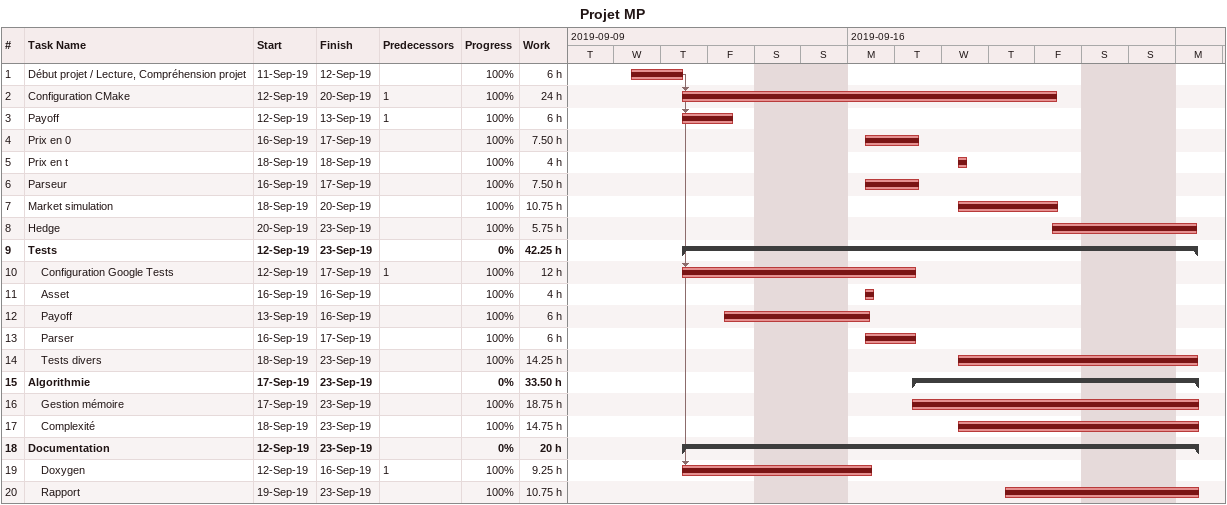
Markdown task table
Projet MP

| ID | Level | Task | Start | Finish | Predecessors | % complete | Work (h) |
|---|---|---|---|---|---|---|---|
| 1 | 1 | Début projet / Lecture, Compréhension projet | 2019-09-11 | 2019-09-12 |  | 100 | 6 |
| 2 | 1 | Configuration CMake | 2019-09-12 | 2019-09-20 | 1 | 100 | 24 |
| 3 | 1 | Payoff | 2019-09-12 | 2019-09-13 | 1 | 100 | 6 |
| 4 | 1 | Prix en 0 | 2019-09-16 | 2019-09-17 |  | 100 | 7.50 |
| 5 | 1 | Prix en t | 2019-09-18 | 2019-09-18 |  | 100 | 4 |
| 6 | 1 | Parseur | 2019-09-16 | 2019-09-17 |  | 100 | 7.50 |
| 7 | 1 | Market simulation | 2019-09-18 | 2019-09-20 |  | 100 | 10.75 |
| 8 | 1 | Hedge | 2019-09-20 | 2019-09-23 |  | 100 | 5.75 |
| 9 | 1 | **Tests** | 2019-09-12 | 2019-09-23 |  | 0 | 42.25 |
| 10 | 2 | Configuration Google Tests | 2019-09-12 | 2019-09-17 | 1 | 100 | 12 |
| 11 | 2 | Asset | 2019-09-16 | 2019-09-16 |  | 100 | 4 |
| 12 | 2 | Payoff | 2019-09-13 | 2019-09-16 |  | 100 | 6 |
| 13 | 2 | Parser | 2019-09-16 | 2019-09-17 |  | 100 | 6 |
| 14 | 2 | Tests divers | 2019-09-18 | 2019-09-23 |  | 100 | 14.25 |
| 15 | 1 | **Algorithmie** | 2019-09-17 | 2019-09-23 |  | 0 | 33.50 |
| 16 | 2 | Gestion mémoire | 2019-09-17 | 2019-09-23 |  | 100 | 18.75 |
| 17 | 2 | Complexité | 2019-09-18 | 2019-09-23 |  | 100 | 14.75 |
| 18 | 1 | **Documentation** | 2019-09-12 | 2019-09-23 |  | 0 | 20 |
| 19 | 2 | Doxygen | 2019-09-12 | 2019-09-16 | 1 | 100 | 9.25 |
| 20 | 2 | Rapport | 2019-09-19 | 2019-09-23 |  | 100 | 10.75 |
